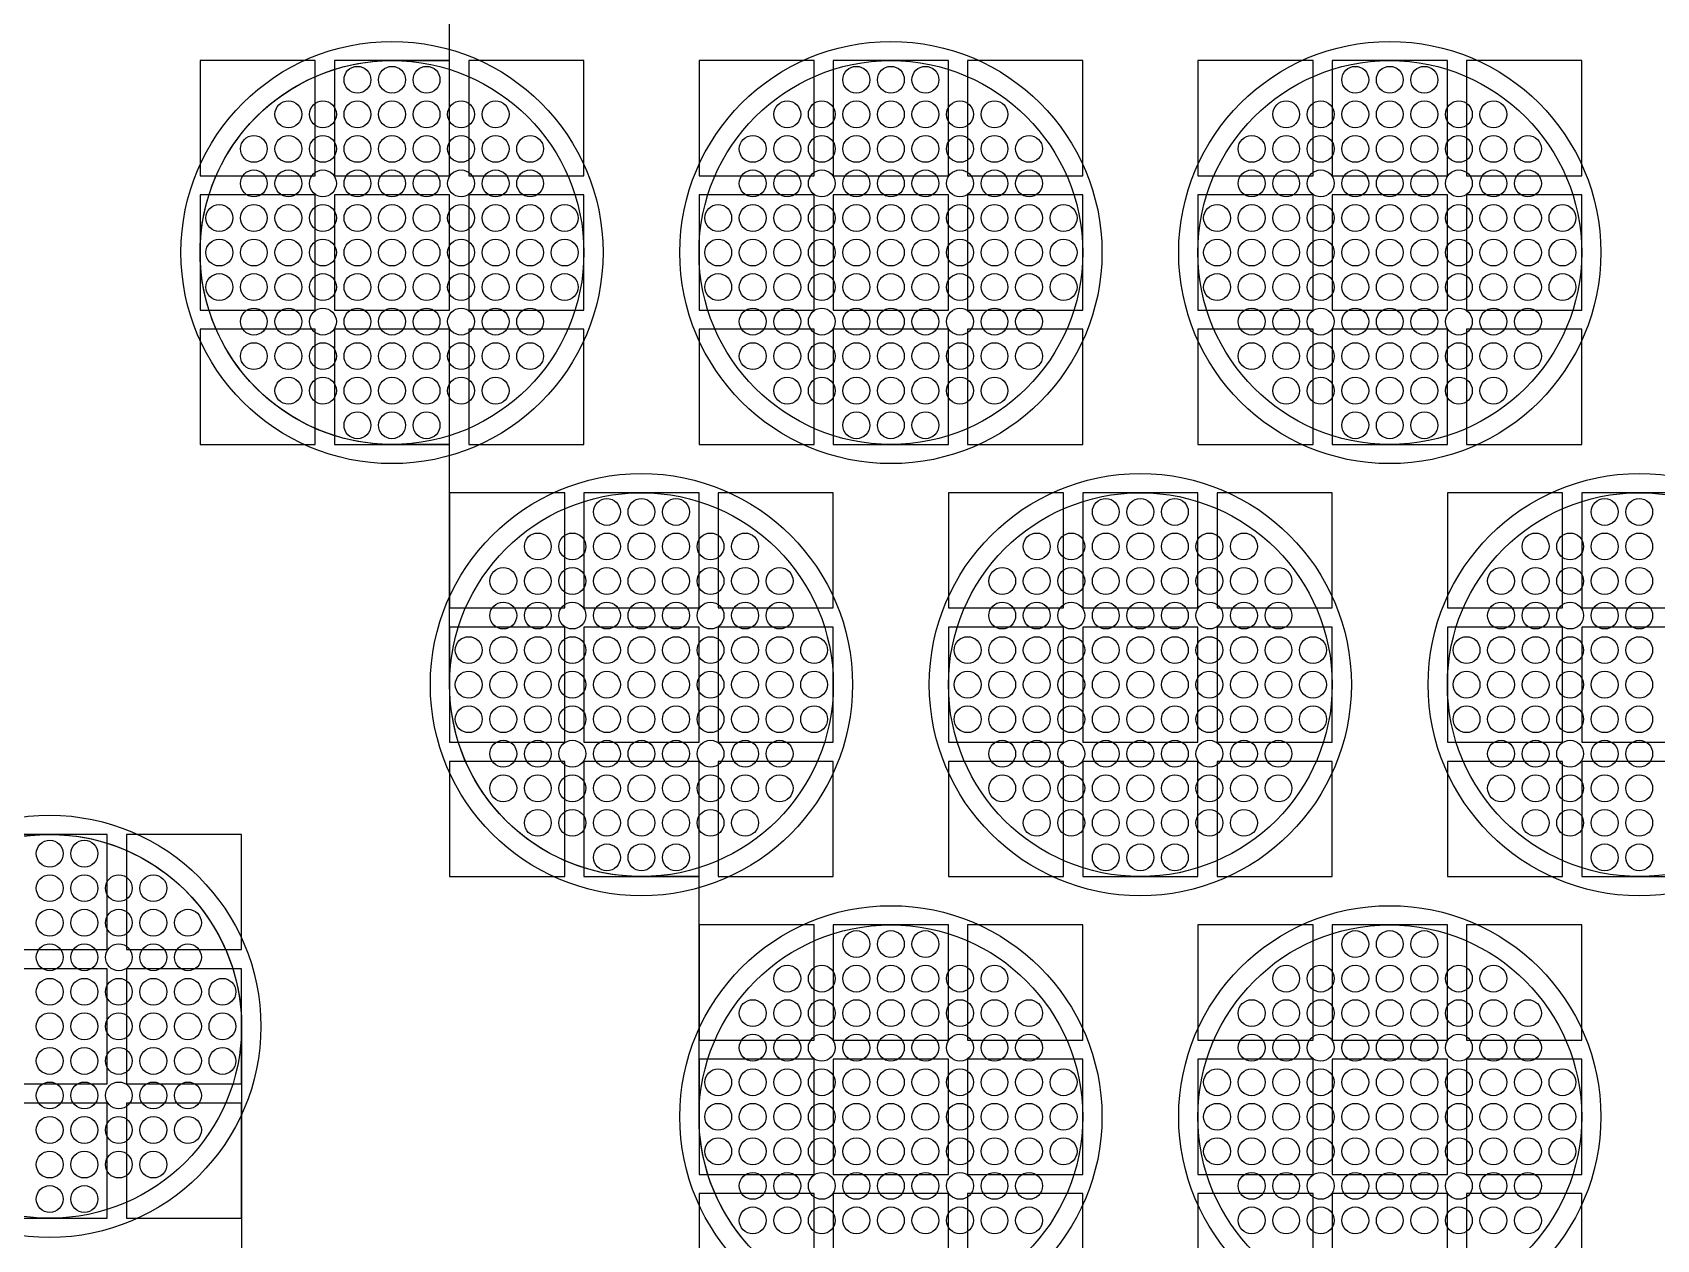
# Model space of a CAD drawing. Extents: x -49 to 54, y -38 to 38.
# Drawn here: x 10.068 to 14.3, y -1 to 2.144 of the extents above; entities that cross this region are included whole.
import ezdxf

# ---------------------------------------------------------------- set-up
doc = ezdxf.new("R2010")
doc.units = 0
for name, color, linetype in [('BACK_LAYER', 5, 'CONTINUOUS'), ('COND_LAYER_LOWER_ELECTRODE', 6, 'CONTINUOUS'), ('CONDUCTIVE_LAYER_BACK_LAYER', 2, 'CONTINUOUS'), ('EMITTER', 3, 'CONTINUOUS'), ('LOWER_ELECTRODE', 1, 'CONTINUOUS')]:
    doc.layers.add(name, color=color, linetype=linetype)

msp = doc.modelspace()

# ---------------------------------------------------------------- linework, layer by layer
at = {"layer": 'BACK_LAYER'}
for points in [[(10.5046, 1.7709), (10.8046, 1.7709), (10.8046, 2.0709), (10.5046, 2.0709)], [(10.8546, 1.7709), (11.1546, 1.7709), (11.1546, 2.0709), (10.8546, 2.0709)], [(11.2046, 1.7709), (11.5046, 1.7709), (11.5046, 2.0709), (11.2046, 2.0709)], [(11.8046, 1.7709), (12.1046, 1.7709), (12.1046, 2.0709), (11.8046, 2.0709)], [(12.1546, 1.7709), (12.4546, 1.7709), (12.4546, 2.0709), (12.1546, 2.0709)], [(12.5046, 1.7709), (12.8046, 1.7709), (12.8046, 2.0709), (12.5046, 2.0709)], [(13.1046, 1.7709), (13.4046, 1.7709), (13.4046, 2.0709), (13.1046, 2.0709)], [(13.4546, 1.7709), (13.7546, 1.7709), (13.7546, 2.0709), (13.4546, 2.0709)], [(13.8046, 1.7709), (14.1046, 1.7709), (14.1046, 2.0709), (13.8046, 2.0709)], [(10.5046, 1.4209), (10.8046, 1.4209), (10.8046, 1.7209), (10.5046, 1.7209)], [(10.8546, 1.4209), (11.1546, 1.4209), (11.1546, 1.7209), (10.8546, 1.7209)], [(11.2046, 1.4209), (11.5046, 1.4209), (11.5046, 1.7209), (11.2046, 1.7209)], [(11.8046, 1.4209), (12.1046, 1.4209), (12.1046, 1.7209), (11.8046, 1.7209)], [(12.1546, 1.4209), (12.4546, 1.4209), (12.4546, 1.7209), (12.1546, 1.7209)], [(12.5046, 1.4209), (12.8046, 1.4209), (12.8046, 1.7209), (12.5046, 1.7209)], [(13.1046, 1.4209), (13.4046, 1.4209), (13.4046, 1.7209), (13.1046, 1.7209)], [(13.4546, 1.4209), (13.7546, 1.4209), (13.7546, 1.7209), (13.4546, 1.7209)], [(13.8046, 1.4209), (14.1046, 1.4209), (14.1046, 1.7209), (13.8046, 1.7209)], [(10.5046, 1.0709), (10.8046, 1.0709), (10.8046, 1.3709), (10.5046, 1.3709)], [(10.8546, 1.0709), (11.1546, 1.0709), (11.1546, 1.3709), (10.8546, 1.3709)], [(11.2046, 1.0709), (11.5046, 1.0709), (11.5046, 1.3709), (11.2046, 1.3709)], [(11.8046, 1.0709), (12.1046, 1.0709), (12.1046, 1.3709), (11.8046, 1.3709)], [(12.1546, 1.0709), (12.4546, 1.0709), (12.4546, 1.3709), (12.1546, 1.3709)], [(12.5046, 1.0709), (12.8046, 1.0709), (12.8046, 1.3709), (12.5046, 1.3709)], [(13.1046, 1.0709), (13.4046, 1.0709), (13.4046, 1.3709), (13.1046, 1.3709)], [(13.4546, 1.0709), (13.7546, 1.0709), (13.7546, 1.3709), (13.4546, 1.3709)], [(13.8046, 1.0709), (14.1046, 1.0709), (14.1046, 1.3709), (13.8046, 1.3709)], [(11.1546, 0.6451), (11.4546, 0.6451), (11.4546, 0.9451), (11.1546, 0.9451)], [(11.5046, 0.6451), (11.8046, 0.6451), (11.8046, 0.9451), (11.5046, 0.9451)], [(11.8546, 0.6451), (12.1546, 0.6451), (12.1546, 0.9451), (11.8546, 0.9451)], [(12.4546, 0.6451), (12.7546, 0.6451), (12.7546, 0.9451), (12.4546, 0.9451)], [(12.8046, 0.6451), (13.1046, 0.6451), (13.1046, 0.9451), (12.8046, 0.9451)], [(13.1546, 0.6451), (13.4546, 0.6451), (13.4546, 0.9451), (13.1546, 0.9451)], [(13.7546, 0.6451), (14.0546, 0.6451), (14.0546, 0.9451), (13.7546, 0.9451)], [(14.1046, 0.6451), (14.4046, 0.6451), (14.4046, 0.9451), (14.1046, 0.9451)], [(11.1546, 0.2951), (11.4546, 0.2951), (11.4546, 0.5951), (11.1546, 0.5951)], [(11.5046, 0.2951), (11.8046, 0.2951), (11.8046, 0.5951), (11.5046, 0.5951)], [(11.8546, 0.2951), (12.1546, 0.2951), (12.1546, 0.5951), (11.8546, 0.5951)], [(12.4546, 0.2951), (12.7546, 0.2951), (12.7546, 0.5951), (12.4546, 0.5951)], [(12.8046, 0.2951), (13.1046, 0.2951), (13.1046, 0.5951), (12.8046, 0.5951)], [(13.1546, 0.2951), (13.4546, 0.2951), (13.4546, 0.5951), (13.1546, 0.5951)], [(13.7546, 0.2951), (14.0546, 0.2951), (14.0546, 0.5951), (13.7546, 0.5951)], [(14.1046, 0.2951), (14.4046, 0.2951), (14.4046, 0.5951), (14.1046, 0.5951)], [(11.1546, -0.0549), (11.4546, -0.0549), (11.4546, 0.2451), (11.1546, 0.2451)], [(11.5046, -0.0549), (11.8046, -0.0549), (11.8046, 0.2451), (11.5046, 0.2451)], [(11.8546, -0.0549), (12.1546, -0.0549), (12.1546, 0.2451), (11.8546, 0.2451)], [(12.4546, -0.0549), (12.7546, -0.0549), (12.7546, 0.2451), (12.4546, 0.2451)], [(12.8046, -0.0549), (13.1046, -0.0549), (13.1046, 0.2451), (12.8046, 0.2451)], [(13.1546, -0.0549), (13.4546, -0.0549), (13.4546, 0.2451), (13.1546, 0.2451)], [(13.7546, -0.0549), (14.0546, -0.0549), (14.0546, 0.2451), (13.7546, 0.2451)], [(14.1046, -0.0549), (14.4046, -0.0549), (14.4046, 0.2451), (14.1046, 0.2451)], [(9.9628, -0.2451), (10.2628, -0.2451), (10.2628, 0.0549), (9.9628, 0.0549)], [(10.3128, -0.2451), (10.6128, -0.2451), (10.6128, 0.0549), (10.3128, 0.0549)], [(11.8046, -0.4807), (12.1046, -0.4807), (12.1046, -0.1807), (11.8046, -0.1807)], [(12.1546, -0.4807), (12.4546, -0.4807), (12.4546, -0.1807), (12.1546, -0.1807)], [(12.5046, -0.4807), (12.8046, -0.4807), (12.8046, -0.1807), (12.5046, -0.1807)], [(13.1046, -0.4807), (13.4046, -0.4807), (13.4046, -0.1807), (13.1046, -0.1807)], [(13.4546, -0.4807), (13.7546, -0.4807), (13.7546, -0.1807), (13.4546, -0.1807)], [(13.8046, -0.4807), (14.1046, -0.4807), (14.1046, -0.1807), (13.8046, -0.1807)], [(9.9628, -0.5951), (10.2628, -0.5951), (10.2628, -0.2951), (9.9628, -0.2951)], [(10.3128, -0.5951), (10.6128, -0.5951), (10.6128, -0.2951), (10.3128, -0.2951)], [(11.8046, -0.8307), (12.1046, -0.8307), (12.1046, -0.5307), (11.8046, -0.5307)], [(12.1546, -0.8307), (12.4546, -0.8307), (12.4546, -0.5307), (12.1546, -0.5307)], [(12.5046, -0.8307), (12.8046, -0.8307), (12.8046, -0.5307), (12.5046, -0.5307)], [(13.1046, -0.8307), (13.4046, -0.8307), (13.4046, -0.5307), (13.1046, -0.5307)], [(13.4546, -0.8307), (13.7546, -0.8307), (13.7546, -0.5307), (13.4546, -0.5307)], [(13.8046, -0.8307), (14.1046, -0.8307), (14.1046, -0.5307), (13.8046, -0.5307)], [(9.9628, -0.9451), (10.2628, -0.9451), (10.2628, -0.6451), (9.9628, -0.6451)], [(10.3128, -0.9451), (10.6128, -0.9451), (10.6128, -0.6451), (10.3128, -0.6451)], [(11.8046, -1.1807), (12.1046, -1.1807), (12.1046, -0.8807), (11.8046, -0.8807)], [(12.1546, -1.1807), (12.4546, -1.1807), (12.4546, -0.8807), (12.1546, -0.8807)], [(12.5046, -1.1807), (12.8046, -1.1807), (12.8046, -0.8807), (12.5046, -0.8807)], [(13.1046, -1.1807), (13.4046, -1.1807), (13.4046, -0.8807), (13.1046, -0.8807)], [(13.4546, -1.1807), (13.7546, -1.1807), (13.7546, -0.8807), (13.4546, -0.8807)], [(13.8046, -1.1807), (14.1046, -1.1807), (14.1046, -0.8807), (13.8046, -0.8807)]]:
    msp.add_lwpolyline(points, close=True, dxfattribs=at)
at = {"layer": 'COND_LAYER_LOWER_ELECTRODE'}
for centre in [(11.0046, 1.5709), (12.3046, 1.5709), (13.6046, 1.5709), (11.6546, 0.4451), (12.9546, 0.4451), (14.2546, 0.4451), (10.1128, -0.4451), (12.3046, -0.6807), (13.6046, -0.6807)]:
    msp.add_circle(centre, 0.55, dxfattribs=at)
at = {"layer": 'CONDUCTIVE_LAYER_BACK_LAYER'}
for points in [[(11.9274, -1.0088), (11.9146, -0.9936), (11.9025, -0.9778), (11.891, -0.9616), (11.8802, -0.9449), (11.87, -0.9279), (11.8605, -0.9104), (11.8517, -0.8925), (11.8437, -0.8744), (11.8363, -0.8559), (11.8297, -0.8371), (11.8239, -0.8181), (11.8188, -0.7989), (11.8145, -0.7795), (11.811, -0.7599), (11.8082, -0.7402), (11.8062, -0.7205), (11.805, -0.7006), (11.8046, -0.6807), (11.8046, -0.0548), (11.6447, -0.0548), (11.6248, -0.054), (11.605, -0.0524), (11.5853, -0.0501), (11.5656, -0.0469), (11.5462, -0.043), (11.5268, -0.0383), (11.5077, -0.0328), (11.4888, -0.0266), (11.4702, -0.0196), (11.4519, -0.0119), (11.4339, -0.0035), (11.4162, 0.0056), (11.3989, 0.0154), (11.382, 0.0259), (11.3656, 0.0371), (11.3496, 0.0489), (11.3341, 0.0614), (11.3191, 0.0744), (11.3046, 0.088), (11.2907, 0.1022), (11.2774, 0.117), (11.2646, 0.1322), (11.2525, 0.148), (11.241, 0.1642), (11.2302, 0.1809), (11.22, 0.198), (11.2105, 0.2154), (11.2017, 0.2333), (11.1937, 0.2515), (11.1863, 0.2699), (11.1797, 0.2887), (11.1739, 0.3077), (11.1688, 0.3269), (11.1645, 0.3463), (11.161, 0.3659), (11.1582, 0.3856), (11.1562, 0.4054), (11.155, 0.4252), (11.1546, 0.4451), (11.1546, 1.071), (10.9947, 1.071), (10.9748, 1.0718), (10.955, 1.0734), (10.9353, 1.0758), (10.9156, 1.0789), (10.8962, 1.0828), (10.8768, 1.0875), (10.8577, 1.093), (10.8388, 1.0992), (10.8202, 1.1062), (10.8019, 1.1139), (10.7839, 1.1223), (10.7662, 1.1314), (10.7489, 1.1413), (10.732, 1.1518), (10.7156, 1.1629), (10.6996, 1.1748), (10.6841, 1.1872), (10.6691, 1.2002), (10.6546, 1.2139), (10.6407, 1.2281), (10.6274, 1.2428), (10.6146, 1.2581), (10.6025, 1.2738), (10.591, 1.2901), (10.5802, 1.3067), (10.57, 1.3238), (10.5605, 1.3413), (10.5517, 1.3591), (10.5437, 1.3773), (10.5363, 1.3958), (10.5297, 1.4145), (10.5239, 1.4335), (10.5188, 1.4528), (10.5145, 1.4722), (10.511, 1.4917), (10.5082, 1.5114), (10.5062, 1.5312), (10.505, 1.5511), (10.5046, 1.5709), (10.505, 1.5908), (10.5062, 1.6107), (10.5082, 1.6304), (10.511, 1.6501), (10.5145, 1.6697), (10.5188, 1.6891), (10.5239, 1.7083), (10.5297, 1.7273), (10.5363, 1.7461), (10.5437, 1.7646), (10.5517, 1.7827), (10.5605, 1.8006), (10.57, 1.8181), (10.5802, 1.8351), (10.591, 1.8518), (10.6025, 1.868), (10.6146, 1.8838), (10.6274, 1.899), (10.6407, 1.9138), (10.6546, 1.928), (10.6691, 1.9416), (10.6841, 1.9547), (10.6996, 1.9671), (10.7156, 1.9789), (10.732, 1.9901), (10.7489, 2.0006), (10.7662, 2.0104), (10.7839, 2.0195), (10.8019, 2.028), (10.8202, 2.0357), (10.8388, 2.0426), (10.8577, 2.0489), (10.8768, 2.0543), (10.8962, 2.059), (10.9156, 2.0629), (10.9353, 2.0661), (10.955, 2.0685), (10.9748, 2.07), (10.9947, 2.0708), (11.1546, 2.0708), (11.1546, 2.6968)], [(9.9628, 0.0548), (10.1227, 0.0548), (10.1426, 0.054), (10.1624, 0.0524), (10.1822, 0.0501), (10.2018, 0.0469), (10.2213, 0.043), (10.2406, 0.0383), (10.2597, 0.0328), (10.2786, 0.0266), (10.2972, 0.0196), (10.3156, 0.0119), (10.3336, 0.0035), (10.3512, -0.0056), (10.3685, -0.0154), (10.3854, -0.0259), (10.4018, -0.0371), (10.4178, -0.0489), (10.4333, -0.0614), (10.4483, -0.0744), (10.4628, -0.088), (10.4767, -0.1022), (10.4901, -0.117), (10.5028, -0.1322), (10.5149, -0.148), (10.5264, -0.1642), (10.5373, -0.1809), (10.5474, -0.198), (10.5569, -0.2154), (10.5657, -0.2333), (10.5738, -0.2515), (10.5811, -0.2699), (10.5877, -0.2887), (10.5935, -0.3077), (10.5986, -0.3269), (10.6029, -0.3463), (10.6065, -0.3659), (10.6092, -0.3856), (10.6112, -0.4054), (10.6124, -0.4252), (10.6128, -0.4451), (10.6128, -1.071)]]:
    msp.add_lwpolyline(points, dxfattribs=at)
at = {"layer": 'EMITTER'}
for centre in [(11.0046, 1.5709), (12.3046, 1.5709), (13.6046, 1.5709), (11.6546, 0.4451), (12.9546, 0.4451), (14.2546, 0.4451), (10.1128, -0.4451), (12.3046, -0.6807), (13.6046, -0.6807)]:
    msp.add_circle(centre, 0.5, dxfattribs=at)
at = {"layer": 'LOWER_ELECTRODE'}
for centre in [(10.9146, 2.0209), (11.0046, 2.0209), (11.0946, 2.0209), (12.2146, 2.0209), (12.3046, 2.0209), (12.3946, 2.0209), (13.5146, 2.0209), (13.6046, 2.0209), (13.6946, 2.0209), (10.7346, 1.9309), (10.8246, 1.9309), (10.9146, 1.9309), (11.0046, 1.9309), (11.0946, 1.9309), (11.1846, 1.9309), (11.2746, 1.9309), (12.0346, 1.9309), (12.1246, 1.9309), (12.2146, 1.9309), (12.3046, 1.9309), (12.3946, 1.9309), (12.4846, 1.9309), (12.5746, 1.9309), (13.3346, 1.9309), (13.4246, 1.9309), (13.5146, 1.9309), (13.6046, 1.9309), (13.6946, 1.9309), (13.7846, 1.9309), (13.8746, 1.9309), (10.6446, 1.8409), (10.7346, 1.8409), (10.8246, 1.8409), (10.9146, 1.8409), (11.0046, 1.8409), (11.0946, 1.8409), (11.1846, 1.8409), (11.2746, 1.8409), (11.3646, 1.8409), (11.9446, 1.8409), (12.0346, 1.8409), (12.1246, 1.8409), (12.2146, 1.8409), (12.3046, 1.8409), (12.3946, 1.8409), (12.4846, 1.8409), (12.5746, 1.8409), (12.6646, 1.8409), (13.2446, 1.8409), (13.3346, 1.8409), (13.4246, 1.8409), (13.5146, 1.8409), (13.6046, 1.8409), (13.6946, 1.8409), (13.7846, 1.8409), (13.8746, 1.8409), (13.9646, 1.8409), (10.6446, 1.7509), (10.7346, 1.7509), (10.8246, 1.7509), (10.9146, 1.7509), (11.0046, 1.7509), (11.0946, 1.7509), (11.1846, 1.7509), (11.2746, 1.7509), (11.3646, 1.7509), (11.9446, 1.7509), (12.0346, 1.7509), (12.1246, 1.7509), (12.2146, 1.7509), (12.3046, 1.7509), (12.3946, 1.7509), (12.4846, 1.7509), (12.5746, 1.7509), (12.6646, 1.7509), (13.2446, 1.7509), (13.3346, 1.7509), (13.4246, 1.7509), (13.5146, 1.7509), (13.6046, 1.7509), (13.6946, 1.7509), (13.7846, 1.7509), (13.8746, 1.7509), (13.9646, 1.7509), (10.5546, 1.6609), (10.6446, 1.6609), (10.7346, 1.6609), (10.8246, 1.6609), (10.9146, 1.6609), (11.0046, 1.6609), (11.0946, 1.6609), (11.1846, 1.6609), (11.2746, 1.6609), (11.3646, 1.6609), (11.4546, 1.6609), (11.8546, 1.6609), (11.9446, 1.6609), (12.0346, 1.6609), (12.1246, 1.6609), (12.2146, 1.6609), (12.3046, 1.6609), (12.3946, 1.6609), (12.4846, 1.6609), (12.5746, 1.6609), (12.6646, 1.6609), (12.7546, 1.6609), (13.1546, 1.6609), (13.2446, 1.6609), (13.3346, 1.6609), (13.4246, 1.6609), (13.5146, 1.6609), (13.6046, 1.6609), (13.6946, 1.6609), (13.7846, 1.6609), (13.8746, 1.6609), (13.9646, 1.6609), (14.0546, 1.6609), (10.5546, 1.5709), (10.6446, 1.5709), (10.7346, 1.5709), (10.8246, 1.5709), (10.9146, 1.5709), (11.0046, 1.5709), (11.0946, 1.5709), (11.1846, 1.5709), (11.2746, 1.5709), (11.3646, 1.5709), (11.4546, 1.5709), (11.8546, 1.5709), (11.9446, 1.5709), (12.0346, 1.5709), (12.1246, 1.5709), (12.2146, 1.5709), (12.3046, 1.5709), (12.3946, 1.5709), (12.4846, 1.5709), (12.5746, 1.5709), (12.6646, 1.5709), (12.7546, 1.5709), (13.1546, 1.5709), (13.2446, 1.5709), (13.3346, 1.5709), (13.4246, 1.5709), (13.5146, 1.5709), (13.6046, 1.5709), (13.6946, 1.5709), (13.7846, 1.5709), (13.8746, 1.5709), (13.9646, 1.5709), (14.0546, 1.5709), (10.5546, 1.4809), (10.6446, 1.4809), (10.7346, 1.4809), (10.8246, 1.4809), (10.9146, 1.4809), (11.0046, 1.4809), (11.0946, 1.4809), (11.1846, 1.4809), (11.2746, 1.4809), (11.3646, 1.4809), (11.4546, 1.4809), (11.8546, 1.4809), (11.9446, 1.4809), (12.0346, 1.4809), (12.1246, 1.4809), (12.2146, 1.4809), (12.3046, 1.4809), (12.3946, 1.4809), (12.4846, 1.4809), (12.5746, 1.4809), (12.6646, 1.4809), (12.7546, 1.4809), (13.1546, 1.4809), (13.2446, 1.4809), (13.3346, 1.4809), (13.4246, 1.4809), (13.5146, 1.4809), (13.6046, 1.4809), (13.6946, 1.4809), (13.7846, 1.4809), (13.8746, 1.4809), (13.9646, 1.4809), (14.0546, 1.4809), (10.6446, 1.3909), (10.7346, 1.3909), (10.8246, 1.3909), (10.9146, 1.3909), (11.0046, 1.3909), (11.0946, 1.3909), (11.1846, 1.3909), (11.2746, 1.3909), (11.3646, 1.3909), (11.9446, 1.3909), (12.0346, 1.3909), (12.1246, 1.3909), (12.2146, 1.3909), (12.3046, 1.3909), (12.3946, 1.3909), (12.4846, 1.3909), (12.5746, 1.3909), (12.6646, 1.3909), (13.2446, 1.3909), (13.3346, 1.3909), (13.4246, 1.3909), (13.5146, 1.3909), (13.6046, 1.3909), (13.6946, 1.3909), (13.7846, 1.3909), (13.8746, 1.3909), (13.9646, 1.3909), (10.6446, 1.3009), (10.7346, 1.3009), (10.8246, 1.3009), (10.9146, 1.3009), (11.0046, 1.3009), (11.0946, 1.3009), (11.1846, 1.3009), (11.2746, 1.3009), (11.3646, 1.3009), (11.9446, 1.3009), (12.0346, 1.3009), (12.1246, 1.3009), (12.2146, 1.3009), (12.3046, 1.3009), (12.3946, 1.3009), (12.4846, 1.3009), (12.5746, 1.3009), (12.6646, 1.3009), (13.2446, 1.3009), (13.3346, 1.3009), (13.4246, 1.3009), (13.5146, 1.3009), (13.6046, 1.3009), (13.6946, 1.3009), (13.7846, 1.3009), (13.8746, 1.3009), (13.9646, 1.3009), (10.7346, 1.2109), (10.8246, 1.2109), (10.9146, 1.2109), (11.0046, 1.2109), (11.0946, 1.2109), (11.1846, 1.2109), (11.2746, 1.2109), (12.0346, 1.2109), (12.1246, 1.2109), (12.2146, 1.2109), (12.3046, 1.2109), (12.3946, 1.2109), (12.4846, 1.2109), (12.5746, 1.2109), (13.3346, 1.2109), (13.4246, 1.2109), (13.5146, 1.2109), (13.6046, 1.2109), (13.6946, 1.2109), (13.7846, 1.2109), (13.8746, 1.2109), (10.9146, 1.1209), (11.0046, 1.1209), (11.0946, 1.1209), (12.2146, 1.1209), (12.3046, 1.1209), (12.3946, 1.1209), (13.5146, 1.1209), (13.6046, 1.1209), (13.6946, 1.1209), (11.5646, 0.8951), (11.6546, 0.8951), (11.7446, 0.8951), (12.8646, 0.8951), (12.9546, 0.8951), (13.0446, 0.8951), (14.1646, 0.8951), (14.2546, 0.8951), (11.3846, 0.8051), (11.4746, 0.8051), (11.5646, 0.8051), (11.6546, 0.8051), (11.7446, 0.8051), (11.8346, 0.8051), (11.9246, 0.8051), (12.6846, 0.8051), (12.7746, 0.8051), (12.8646, 0.8051), (12.9546, 0.8051), (13.0446, 0.8051), (13.1346, 0.8051), (13.2246, 0.8051), (13.9846, 0.8051), (14.0746, 0.8051), (14.1646, 0.8051), (14.2546, 0.8051), (11.2946, 0.7151), (11.3846, 0.7151), (11.4746, 0.7151), (11.5646, 0.7151), (11.6546, 0.7151), (11.7446, 0.7151), (11.8346, 0.7151), (11.9246, 0.7151), (12.0146, 0.7151), (12.5946, 0.7151), (12.6846, 0.7151), (12.7746, 0.7151), (12.8646, 0.7151), (12.9546, 0.7151), (13.0446, 0.7151), (13.1346, 0.7151), (13.2246, 0.7151), (13.3146, 0.7151), (13.8946, 0.7151), (13.9846, 0.7151), (14.0746, 0.7151), (14.1646, 0.7151), (14.2546, 0.7151), (11.2946, 0.6251), (11.3846, 0.6251), (11.4746, 0.6251), (11.5646, 0.6251), (11.6546, 0.6251), (11.7446, 0.6251), (11.8346, 0.6251), (11.9246, 0.6251), (12.0146, 0.6251), (12.5946, 0.6251), (12.6846, 0.6251), (12.7746, 0.6251), (12.8646, 0.6251), (12.9546, 0.6251), (13.0446, 0.6251), (13.1346, 0.6251), (13.2246, 0.6251), (13.3146, 0.6251), (13.8946, 0.6251), (13.9846, 0.6251), (14.0746, 0.6251), (14.1646, 0.6251), (14.2546, 0.6251), (11.2046, 0.5351), (11.2946, 0.5351), (11.3846, 0.5351), (11.4746, 0.5351), (11.5646, 0.5351), (11.6546, 0.5351), (11.7446, 0.5351), (11.8346, 0.5351), (11.9246, 0.5351), (12.0146, 0.5351), (12.1046, 0.5351), (12.5046, 0.5351), (12.5946, 0.5351), (12.6846, 0.5351), (12.7746, 0.5351), (12.8646, 0.5351), (12.9546, 0.5351), (13.0446, 0.5351), (13.1346, 0.5351), (13.2246, 0.5351), (13.3146, 0.5351), (13.4046, 0.5351), (13.8046, 0.5351), (13.8946, 0.5351), (13.9846, 0.5351), (14.0746, 0.5351), (14.1646, 0.5351), (14.2546, 0.5351), (11.2046, 0.4451), (11.2946, 0.4451), (11.3846, 0.4451), (11.4746, 0.4451), (11.5646, 0.4451), (11.6546, 0.4451), (11.7446, 0.4451), (11.8346, 0.4451), (11.9246, 0.4451), (12.0146, 0.4451), (12.1046, 0.4451), (12.5046, 0.4451), (12.5946, 0.4451), (12.6846, 0.4451), (12.7746, 0.4451), (12.8646, 0.4451), (12.9546, 0.4451), (13.0446, 0.4451), (13.1346, 0.4451), (13.2246, 0.4451), (13.3146, 0.4451), (13.4046, 0.4451), (13.8046, 0.4451), (13.8946, 0.4451), (13.9846, 0.4451), (14.0746, 0.4451), (14.1646, 0.4451), (14.2546, 0.4451), (11.2046, 0.3551), (11.2946, 0.3551), (11.3846, 0.3551), (11.4746, 0.3551), (11.5646, 0.3551), (11.6546, 0.3551), (11.7446, 0.3551), (11.8346, 0.3551), (11.9246, 0.3551), (12.0146, 0.3551), (12.1046, 0.3551), (12.5046, 0.3551), (12.5946, 0.3551), (12.6846, 0.3551), (12.7746, 0.3551), (12.8646, 0.3551), (12.9546, 0.3551), (13.0446, 0.3551), (13.1346, 0.3551), (13.2246, 0.3551), (13.3146, 0.3551), (13.4046, 0.3551), (13.8046, 0.3551), (13.8946, 0.3551), (13.9846, 0.3551), (14.0746, 0.3551), (14.1646, 0.3551), (14.2546, 0.3551), (11.2946, 0.2651), (11.3846, 0.2651), (11.4746, 0.2651), (11.5646, 0.2651), (11.6546, 0.2651), (11.7446, 0.2651), (11.8346, 0.2651), (11.9246, 0.2651), (12.0146, 0.2651), (12.5946, 0.2651), (12.6846, 0.2651), (12.7746, 0.2651), (12.8646, 0.2651), (12.9546, 0.2651), (13.0446, 0.2651), (13.1346, 0.2651), (13.2246, 0.2651), (13.3146, 0.2651), (13.8946, 0.2651), (13.9846, 0.2651), (14.0746, 0.2651), (14.1646, 0.2651), (14.2546, 0.2651), (11.2946, 0.1751), (11.3846, 0.1751), (11.4746, 0.1751), (11.5646, 0.1751), (11.6546, 0.1751), (11.7446, 0.1751), (11.8346, 0.1751), (11.9246, 0.1751), (12.0146, 0.1751), (12.5946, 0.1751), (12.6846, 0.1751), (12.7746, 0.1751), (12.8646, 0.1751), (12.9546, 0.1751), (13.0446, 0.1751), (13.1346, 0.1751), (13.2246, 0.1751), (13.3146, 0.1751), (13.8946, 0.1751), (13.9846, 0.1751), (14.0746, 0.1751), (14.1646, 0.1751), (14.2546, 0.1751), (11.3846, 0.0851), (11.4746, 0.0851), (11.5646, 0.0851), (11.6546, 0.0851), (11.7446, 0.0851), (11.8346, 0.0851), (11.9246, 0.0851), (12.6846, 0.0851), (12.7746, 0.0851), (12.8646, 0.0851), (12.9546, 0.0851), (13.0446, 0.0851), (13.1346, 0.0851), (13.2246, 0.0851), (13.9846, 0.0851), (14.0746, 0.0851), (14.1646, 0.0851), (14.2546, 0.0851), (10.1128, 0.0049), (10.2028, 0.0049), (11.5646, -0.0049), (11.6546, -0.0049), (11.7446, -0.0049), (12.8646, -0.0049), (12.9546, -0.0049), (13.0446, -0.0049), (14.1646, -0.0049), (14.2546, -0.0049), (10.1128, -0.0851), (10.2028, -0.0851), (10.2928, -0.0851), (10.3828, -0.0851), (10.1128, -0.1751), (10.2028, -0.1751), (10.2928, -0.1751), (10.3828, -0.1751), (10.4728, -0.1751), (12.2146, -0.2307), (12.3046, -0.2307), (12.3946, -0.2307), (13.5146, -0.2307), (13.6046, -0.2307), (13.6946, -0.2307), (10.1128, -0.2651), (10.2028, -0.2651), (10.2928, -0.2651), (10.3828, -0.2651), (10.4728, -0.2651), (12.0346, -0.3207), (12.1246, -0.3207), (12.2146, -0.3207), (12.3046, -0.3207), (12.3946, -0.3207), (12.4846, -0.3207), (12.5746, -0.3207), (13.3346, -0.3207), (13.4246, -0.3207), (13.5146, -0.3207), (13.6046, -0.3207), (13.6946, -0.3207), (13.7846, -0.3207), (13.8746, -0.3207), (10.1128, -0.3551), (10.2028, -0.3551), (10.2928, -0.3551), (10.3828, -0.3551), (10.4728, -0.3551), (10.5628, -0.3551), (11.9446, -0.4107), (12.0346, -0.4107), (12.1246, -0.4107), (12.2146, -0.4107), (12.3046, -0.4107), (12.3946, -0.4107), (12.4846, -0.4107), (12.5746, -0.4107), (12.6646, -0.4107), (13.2446, -0.4107), (13.3346, -0.4107), (13.4246, -0.4107), (13.5146, -0.4107), (13.6046, -0.4107), (13.6946, -0.4107), (13.7846, -0.4107), (13.8746, -0.4107), (13.9646, -0.4107), (10.1128, -0.4451), (10.2028, -0.4451), (10.2928, -0.4451), (10.3828, -0.4451), (10.4728, -0.4451), (10.5628, -0.4451), (10.1128, -0.5351), (10.2028, -0.5351), (10.2928, -0.5351), (10.3828, -0.5351), (10.4728, -0.5351), (10.5628, -0.5351), (11.9446, -0.5007), (12.0346, -0.5007), (12.1246, -0.5007), (12.2146, -0.5007), (12.3046, -0.5007), (12.3946, -0.5007), (12.4846, -0.5007), (12.5746, -0.5007), (12.6646, -0.5007), (13.2446, -0.5007), (13.3346, -0.5007), (13.4246, -0.5007), (13.5146, -0.5007), (13.6046, -0.5007), (13.6946, -0.5007), (13.7846, -0.5007), (13.8746, -0.5007), (13.9646, -0.5007), (10.1128, -0.6251), (10.2028, -0.6251), (10.2928, -0.6251), (10.3828, -0.6251), (10.4728, -0.6251), (11.8546, -0.5907), (11.9446, -0.5907), (12.0346, -0.5907), (12.1246, -0.5907), (12.2146, -0.5907), (12.3046, -0.5907), (12.3946, -0.5907), (12.4846, -0.5907), (12.5746, -0.5907), (12.6646, -0.5907), (12.7546, -0.5907), (13.1546, -0.5907), (13.2446, -0.5907), (13.3346, -0.5907), (13.4246, -0.5907), (13.5146, -0.5907), (13.6046, -0.5907), (13.6946, -0.5907), (13.7846, -0.5907), (13.8746, -0.5907), (13.9646, -0.5907), (14.0546, -0.5907), (11.8546, -0.6807), (11.9446, -0.6807), (12.0346, -0.6807), (12.1246, -0.6807), (12.2146, -0.6807), (12.3046, -0.6807), (12.3946, -0.6807), (12.4846, -0.6807), (12.5746, -0.6807), (12.6646, -0.6807), (12.7546, -0.6807), (13.1546, -0.6807), (13.2446, -0.6807), (13.3346, -0.6807), (13.4246, -0.6807), (13.5146, -0.6807), (13.6046, -0.6807), (13.6946, -0.6807), (13.7846, -0.6807), (13.8746, -0.6807), (13.9646, -0.6807), (14.0546, -0.6807), (10.1128, -0.7151), (10.2028, -0.7151), (10.2928, -0.7151), (10.3828, -0.7151), (10.4728, -0.7151), (11.8546, -0.7707), (11.9446, -0.7707), (12.0346, -0.7707), (12.1246, -0.7707), (12.2146, -0.7707), (12.3046, -0.7707), (12.3946, -0.7707), (12.4846, -0.7707), (12.5746, -0.7707), (12.6646, -0.7707), (12.7546, -0.7707), (13.1546, -0.7707), (13.2446, -0.7707), (13.3346, -0.7707), (13.4246, -0.7707), (13.5146, -0.7707), (13.6046, -0.7707), (13.6946, -0.7707), (13.7846, -0.7707), (13.8746, -0.7707), (13.9646, -0.7707), (14.0546, -0.7707), (10.1128, -0.8051), (10.2028, -0.8051), (10.2928, -0.8051), (10.3828, -0.8051), (11.9446, -0.8607), (12.0346, -0.8607), (12.1246, -0.8607), (12.2146, -0.8607), (12.3046, -0.8607), (12.3946, -0.8607), (12.4846, -0.8607), (12.5746, -0.8607), (12.6646, -0.8607), (13.2446, -0.8607), (13.3346, -0.8607), (13.4246, -0.8607), (13.5146, -0.8607), (13.6046, -0.8607), (13.6946, -0.8607), (13.7846, -0.8607), (13.8746, -0.8607), (13.9646, -0.8607), (10.1128, -0.8951), (10.2028, -0.8951), (11.9446, -0.9507), (12.0346, -0.9507), (12.1246, -0.9507), (12.2146, -0.9507), (12.3046, -0.9507), (12.3946, -0.9507), (12.4846, -0.9507), (12.5746, -0.9507), (12.6646, -0.9507), (13.2446, -0.9507), (13.3346, -0.9507), (13.4246, -0.9507), (13.5146, -0.9507), (13.6046, -0.9507), (13.6946, -0.9507), (13.7846, -0.9507), (13.8746, -0.9507), (13.9646, -0.9507)]:
    msp.add_circle(centre, 0.035, dxfattribs=at)

doc.saveas('drawing.dxf')
